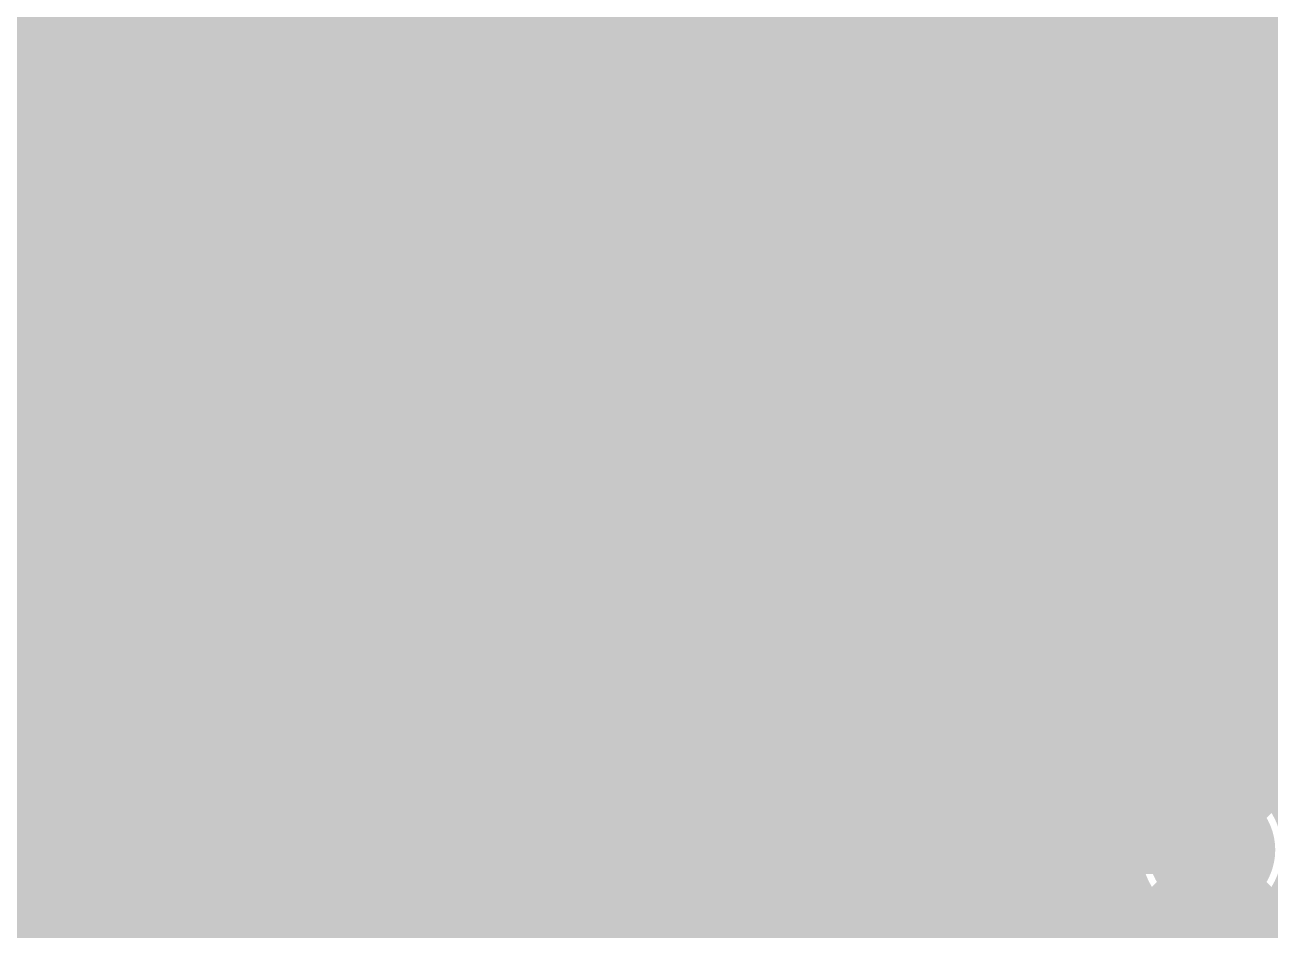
# Model space of a CAD drawing. Extents: x -118 to 4, y -52 to 56.
# Drawn here: x -34.24 to -24.43, y 41.53 to 48.66 of the extents above; entities that cross this region are included whole.
import ezdxf

# ---------------------------------------------------------------- set-up
doc = ezdxf.new("R2010")
doc.units = 0
doc.header["$MEASUREMENT"] = 0
doc.layers.get('0').update_dxf_attribs({"linetype": 'CONTINUOUS'})
for name, color, linetype in [('22-302-0_BOT', 7, 'CONTINUOUS'), ('22-302-0_DRD', 7, 'CONTINUOUS'), ('22-302-0_DRL', 2, 'CONTINUOUS'), ('22-302-0_GND', 1, 'CONTINUOUS'), ('22-302-0_IN1', 3, 'CONTINUOUS'), ('22-302-0_SMB', 5, 'CONTINUOUS'), ('22-302-0_SMT', 10, 'CONTINUOUS'), ('22-302-0_SPB', 14, 'CONTINUOUS'), ('22-302-0_SPT', 9, 'CONTINUOUS'), ('22-302-0_SSB', 12, 'CONTINUOUS'), ('22-302-0_SST', 11, 'CONTINUOUS'), ('22-302-0_TOP', 13, 'CONTINUOUS'), ('THRUHOLE_TAP', 7, 'CONTINUOUS')]:
    doc.layers.add(name, color=color, linetype=linetype)

# ---------------------------------------------------------------- blocks, each defined once
blk = doc.blocks.new('RECTANGLE_1')
blk.add_solid([(1.30048, 0.6477), (1.30048, -0.6477), (-1.30048, 0.6477), (-1.30048, -0.6477)])
blk = doc.blocks.new('RECTANGLE_4')
blk.add_solid([(0.4064, 0.4826), (0.4064, -0.4826), (-0.4064, 0.4826), (-0.4064, -0.4826)])
blk = doc.blocks.new('ROUND_29')
at = {"const_width": 2.49936}
blk.add_lwpolyline([(-1.24968, 0, 1), (1.24968, 0, 1)], format="xyb", close=True, dxfattribs=at)
blk = doc.blocks.new('ROUND_45')
at = {"const_width": 0.35052}
blk.add_lwpolyline([(-0.17526, 0, 1), (0.17526, 0, 1)], format="xyb", close=True, dxfattribs=at)
blk = doc.blocks.new('ROUND_50')
at = {"const_width": 0.35052}
blk.add_lwpolyline([(-0.17526, 0, 1), (0.17526, 0, 1)], format="xyb", close=True, dxfattribs=at)
blk = doc.blocks.new('RECTANGLE_61')
blk.add_solid([(0.4445, 0.3175), (0.4445, -0.3175), (-0.4445, 0.3175), (-0.4445, -0.3175)])
blk = doc.blocks.new('ROUND_105')
at = {"const_width": 0.10033}
blk.add_lwpolyline([(-0.050164, 0, 1), (0.050164, 0, 1)], format="xyb", close=True, dxfattribs=at)
blk = doc.blocks.new('ROUND_107')
at = {"const_width": 0.10033}
blk.add_lwpolyline([(-0.050164, 0, 1), (0.050164, 0, 1)], format="xyb", close=True, dxfattribs=at)
blk = doc.blocks.new('ROUND_83')
at = {"const_width": 2.99974}
blk.add_lwpolyline([(-1.49987, 0, 1), (1.49987, 0, 1)], format="xyb", close=True, dxfattribs=at)
blk = doc.blocks.new('ROUND_92')
at = {"const_width": 0.0635}
blk.add_lwpolyline([(-0.03175, 0, 1), (0.03175, 0, 1)], format="xyb", close=True, dxfattribs=at)
blk = doc.blocks.new('ROUND_93')
at = {"const_width": 0.50038}
blk.add_lwpolyline([(-0.25019, 0, 1), (0.25019, 0, 1)], format="xyb", close=True, dxfattribs=at)
blk = doc.blocks.new('ROUND_58')
at = {"const_width": 0.35052}
blk.add_lwpolyline([(-0.17526, 0, 1), (0.17526, 0, 1)], format="xyb", close=True, dxfattribs=at)
blk = doc.blocks.new('RECTANGLE_2')
blk.add_solid([(0.4826, 0.4064), (0.4826, -0.4064), (-0.4826, 0.4064), (-0.4826, -0.4064)])
blk = doc.blocks.new('ROUND_98')
at = {"const_width": 0.10033}
blk.add_lwpolyline([(-0.050164, 0, 1), (0.050164, 0, 1)], format="xyb", close=True, dxfattribs=at)

msp = doc.modelspace()

# ---------------------------------------------------------------- linework, layer by layer
at = {"layer": '22-302-0_BOT'}
for points, const_width in [([(-32.6898, 52.9336), (-32.6898, 43.3578)], 0.254), ([(-32.4612, 52.9336), (-32.4612, 43.3578)], 0.254), ([(-32.2326, 52.9336), (-32.2326, 43.3578)], 0.254), ([(-32.004, 52.9336), (-32.004, 43.3578)], 0.254), ([(-31.7754, 52.9336), (-31.7754, 43.3578)], 0.254), ([(-31.5468, 52.9336), (-31.5468, 43.3578)], 0.254), ([(-31.3182, 52.9336), (-31.3182, 43.3578)], 0.254), ([(-31.0896, 52.9336), (-31.0896, 43.3578)], 0.254), ([(-30.861, 52.9336), (-30.861, 43.3578)], 0.254), ([(-30.6324, 52.9336), (-30.6324, 43.3578)], 0.254), ([(-30.4038, 52.9336), (-30.4038, 46.10608)], 0.254), ([(-30.1752, 52.9336), (-30.1752, 46.31436)], 0.254), ([(-29.9466, 52.9336), (-29.9466, 46.39056)], 0.254), ([(-29.718, 52.9336), (-29.718, 46.38802)], 0.254), ([(-29.4894, 52.9336), (-29.4894, 46.3423)], 0.254), ([(-24.765, 48.006), (-24.13, 48.006), (-22.987, 49.149)], 0.635), ([(-4.445, 47.625), (-5.842, 49.022), (-21.209, 49.022), (-24.003, 46.228), (-26.7208, 46.228), (-27.2288, 45.72)], 0.3048), ([(-29.3497, 48.9077), (-29.3497, 47.6123)], 0.254), ([(-29.3497, 48.641), (-32.8422, 48.641)], 0.254), ([(-29.3497, 48.4124), (-32.79902, 48.4124)], 0.254), ([(-29.845, 48.26), (-28.575, 48.26)], 0.635), ([(-27.7622, 48.26), (-28.1432, 48.26)], 0.635), ([(-27.305, 48.26), (-25.019, 48.26), (-24.765, 48.006)], 0.635), ([(-29.3497, 48.1838), (-32.77616, 48.1838)], 0.254), ([(-29.3497, 47.9552), (-32.77108, 47.9552)], 0.254), ([(-29.3497, 47.7266), (-32.78378, 47.7266)], 0.254), ([(-26.5303, 47.6377), (-26.5303, 47.6123)], 0.254), ([(-26.39568, 47.6377), (-26.5303, 47.6377)], 0.254), ([(-26.5176, 47.6377), (-26.5176, 46.6852)], 0.254), ([(-26.39568, 47.6377), (-26.39568, 47.0281)], 0.254), ([(-28.0797, 47.6123), (-29.3497, 47.6123)], 0.254), ([(-29.2608, 47.6123), (-29.2608, 46.5328)], 0.254), ([(-29.0322, 47.6123), (-29.0322, 46.5328)], 0.254), ([(-28.8036, 47.6123), (-28.8036, 46.5328)], 0.254), ([(-28.575, 47.6123), (-28.575, 46.5328)], 0.254), ([(-28.3464, 47.6123), (-28.3464, 46.5328)], 0.254), ([(-28.1178, 47.6123), (-28.1178, 46.5328)], 0.254), ([(-27.8003, 47.6123), (-28.0797, 47.6123)], 0.254), ([(-27.8892, 47.6123), (-27.8892, 46.5328)], 0.254), ([(-26.5303, 47.6123), (-27.8003, 47.6123)], 0.254), ([(-27.6606, 47.6123), (-27.6606, 46.5328)], 0.254), ([(-27.432, 47.6123), (-27.432, 46.5328)], 0.254), ([(-27.2034, 47.6123), (-27.2034, 46.5328)], 0.254), ([(-26.9748, 47.6123), (-26.9748, 46.60646)], 0.254), ([(-26.7462, 47.6123), (-26.7462, 46.6852)], 0.254), ([(-26.39568, 47.498), (-32.81426, 47.498)], 0.254), ([(-26.39568, 47.2694), (-32.86506, 47.2694)], 0.254), ([(-23.83536, 47.0408), (-32.93618, 47.0408)], 0.254), ([(-32.9184, 47.09668), (-32.9184, 43.3578)], 0.254), ([(-23.84806, 47.0281), (-26.39568, 47.0281)], 0.254), ([(-26.289, 47.0281), (-26.289, 46.6852)], 0.254), ([(-26.0604, 47.0281), (-26.0604, 46.6852)], 0.254), ([(-25.8318, 47.0281), (-25.8318, 46.6852)], 0.254), ([(-25.6032, 47.0281), (-25.6032, 46.6852)], 0.254), ([(-25.3746, 47.0281), (-25.3746, 46.6852)], 0.254), ([(-25.146, 47.0281), (-25.146, 46.6852)], 0.254), ([(-24.9174, 47.0281), (-24.9174, 46.6852)], 0.254), ([(-24.6888, 47.0281), (-24.6888, 46.6852)], 0.254), ([(-24.4602, 47.0281), (-24.4602, 46.6852)], 0.254), ([(-24.06396, 46.8122), (-33.03016, 46.8122)], 0.254), ([(-24.19096, 46.6852), (-26.7208, 46.6852)], 0.254), ([(-27.00782, 46.5836), (-33.14954, 46.5836)], 0.254), ([(-33.147, 46.58868), (-33.147, 43.3578)], 0.254), ([(-29.3878, 46.5328), (-29.3878, 46.3423)], 0.254), ([(-27.9654, 46.5328), (-29.3878, 46.5328)], 0.254), ([(-27.9146, 46.5328), (-27.9654, 46.5328)], 0.254), ([(-27.06116, 46.5328), (-27.9146, 46.5328)], 0.254), ([(-30.0863, 46.355), (-33.29686, 46.355)], 0.254), ([(-29.3878, 46.355), (-29.60116, 46.355)], 0.254), ([(-33.3756, 46.25086), (-33.3756, 43.3578)], 0.254), ([(-29.3878, 46.3423), (-29.57068, 46.3423)], 0.254), ([(-29.3878, 46.3423), (-29.57068, 46.3423)], 0.254), ([(-30.38856, 46.1264), (-33.47974, 46.1264)], 0.254), ([(-33.6042, 45.99432), (-33.6042, 43.3578)], 0.254), ([(-30.50032, 45.8978), (-33.7058, 45.8978)], 0.254), ([(-28.6512, 45.72), (-29.845, 45.72)], 0.635), ([(-29.845, 45.72), (-28.6512, 45.72)], 0.635), ([(-33.8328, 45.78858), (-33.8328, 43.3578)], 0.254), ([(-30.52318, 45.6692), (-33.99536, 45.6692)], 0.254), ([(-27.2288, 45.72), (-27.2288, 43.815)], 0.3048), ([(-34.0614, 45.62602), (-34.0614, 43.3578)], 0.254), ([(-34.29, 45.4914), (-34.29, 43.3578)], 0.254), ([(-30.46476, 45.4406), (-34.39414, 45.4406)], 0.254), ([(-30.4038, 45.33138), (-30.4038, 43.3578)], 0.254), ([(-30.29712, 45.212), (-35.1155, 45.212)], 0.254), ([(-30.1752, 45.12564), (-30.1752, 43.3578)], 0.254), ([(-29.3878, 45.0977), (-29.57068, 45.0977)], 0.254), ([(-29.3878, 45.0977), (-29.57068, 45.0977)], 0.254), ([(-29.4894, 45.0977), (-29.4894, 43.3578)], 0.254), ([(-29.3878, 45.0977), (-29.3878, 44.9072)], 0.254), ([(-29.3878, 44.9834), (-47.03318, 44.9834)], 0.254), ([(-29.9466, 45.0469), (-29.9466, 43.3578)], 0.254), ([(-29.718, 45.05198), (-29.718, 43.3578)], 0.254), ([(-27.9146, 44.9072), (-27.9654, 44.9072), (-29.3878, 44.9072)], 0.254), ([(-29.2608, 44.9072), (-29.2608, 44.6278)], 0.254), ([(-29.0322, 44.9072), (-29.0322, 44.6278)], 0.254), ([(-28.8036, 44.9072), (-28.8036, 44.6278)], 0.254), ([(-28.575, 44.9072), (-28.575, 44.6278)], 0.254), ([(-28.3464, 44.9072), (-28.3464, 44.6278)], 0.254), ([(-28.1178, 44.9072), (-28.1178, 44.6278)], 0.254), ([(-27.686, 44.9072), (-27.9146, 44.9072)], 0.254), ([(-27.8892, 44.9072), (-27.8892, 44.6278)], 0.254), ([(-27.686, 44.9072), (-27.686, 44.6278)], 0.254), ([(-27.686, 44.7548), (-47.20336, 44.7548)], 0.254), ([(-22.225, 44.3738), (-22.4282, 44.577), (-24.765, 44.577), (-24.765, 44.704)], 0.3048), ([(-29.3878, 44.6278), (-29.3878, 43.3578)], 0.254), ([(-27.9654, 44.6278), (-29.3878, 44.6278)], 0.254), ([(-28.6512, 44.6278), (-28.6512, 43.815)], 0.254), ([(-27.9146, 44.6278), (-27.9654, 44.6278)], 0.254), ([(-27.686, 44.6278), (-27.9146, 44.6278)], 0.254), ([(-29.3878, 44.5262), (-47.4726, 44.5262)], 0.254), ([(-29.3878, 44.2976), (-48.11268, 44.2976)], 0.254), ([(-29.3878, 44.069), (-50.0126, 44.069)], 0.254), ([(-28.6512, 43.815), (-29.718, 43.815)], 0.635), ([(-29.3878, 43.8404), (-50.0126, 43.8404)], 0.254), ([(-29.3878, 43.815), (-28.6512, 43.815)], 0.254), ([(-27.2288, 43.815), (-27.178, 43.815), (-26.924, 43.561), (-22.352, 43.561), (-21.95576, 43.16476), (-21.95576, 41.9862)], 0.3048), ([(-29.3878, 43.6118), (-50.0126, 43.6118)], 0.254), ([(-29.3878, 43.3832), (-50.01514, 43.3832)], 0.254), ([(-29.3878, 43.3578), (-35.9156, 43.3578)], 0.254), ([(-13.97, 37.5031), (-15.0241, 37.5031), (-17.653, 40.132), (-21.082, 40.132), (-21.59, 39.624), (-23.622, 39.624), (-24.003, 40.005), (-24.003, 42.545), (-24.4094, 42.9514), (-35.9156, 42.9514), (-37.719, 41.148)], 0.2032), ([(-30.59684, 42.545), (-35.74796, 42.545)], 0.254), ([(-34.29, 42.545), (-34.29, 37.4015)], 0.254), ([(-34.0614, 42.545), (-34.0614, 37.17544)], 0.254), ([(-33.8328, 42.545), (-33.8328, 36.94684)], 0.254), ([(-33.6042, 42.545), (-33.6042, 36.71824)], 0.254), ([(-33.3756, 42.545), (-33.3756, 36.48964)], 0.254), ([(-33.147, 42.545), (-33.147, 36.26104)], 0.254), ([(-32.9184, 42.545), (-32.9184, 36.03244)], 0.254), ([(-32.6898, 42.545), (-32.6898, 35.80384)], 0.254), ([(-32.4612, 42.545), (-32.4612, 35.57524)], 0.254), ([(-32.2326, 42.545), (-32.2326, 35.34664)], 0.254), ([(-32.004, 42.545), (-32.004, 39.22014)], 0.254), ([(-31.7754, 42.545), (-31.7754, 39.46144)], 0.254), ([(-31.5468, 42.545), (-31.5468, 41.54932)], 0.254), ([(-30.59684, 42.545), (-31.42234, 41.7195)], 0.254), ([(-31.3182, 42.545), (-31.3182, 41.82364)], 0.254), ([(-31.0896, 42.545), (-31.0896, 42.05224)], 0.254), ([(-30.861, 42.545), (-30.861, 42.28084)], 0.254), ([(-30.6324, 42.545), (-30.6324, 42.50944)], 0.254), ([(-30.67304, 42.4688), (-35.82416, 42.4688)], 0.254), ([(-24.765, 41.275), (-24.892, 41.402), (-24.892, 42.164), (-25.019, 42.291), (-29.972, 42.291), (-30.988, 41.275), (-30.988, 39.37), (-31.496, 38.862), (-31.496, 35.179)], 0.635), ([(-24.765, 41.275), (-24.892, 41.402), (-24.892, 42.164)], 0.635), ([(-30.90164, 42.2402), (-36.05276, 42.2402)], 0.254), ([(-31.13024, 42.0116), (-36.28136, 42.0116)], 0.254), ([(-31.35884, 41.783), (-36.50996, 41.783)], 0.254), ([(-31.54426, 41.5544), (-36.73856, 41.5544)], 0.254), ([(-25.2222, 41.275), (-25.6032, 41.275)], 0.635)]:
    msp.add_lwpolyline(points, dxfattribs=dict(at, const_width=const_width))
at = {"layer": '22-302-0_BOT', "const_width": 0.254}
for points in [[(-32.77108, 48.00092, 0.4142136), (-35.60064, 50.83048)], [(-35.60064, 45.17136, 0.4142136), (-32.77108, 48.00092)], [(-26.7208, 46.6852, 0.1989124), (-27.04409, 46.55129)], [(-29.845, 46.40072, 0.4142136), (-30.52572, 45.72)], [(-29.845, 46.40072, 0.4142136), (-30.52572, 45.72)], [(-29.57068, 46.3423, 0.104172), (-29.845, 46.40008)], [(-29.57068, 46.3423, 0.104172), (-29.845, 46.40008)], [(-30.52572, 45.72, 0.4142136), (-29.845, 45.03928)], [(-30.52572, 45.72, 0.4142136), (-29.845, 45.03928)], [(-29.845, 45.03928, 0.1041723), (-29.57042, 45.09711)], [(-29.845, 45.03928, 0.1041723), (-29.57042, 45.09711)], [(-31.42742, 41.71442, 0.1989124), (-31.60943, 41.275)], [(-31.42742, 41.71442, 0.1989124), (-31.60943, 41.275)]]:
    msp.add_lwpolyline(points, format="xyb", dxfattribs=at)
at = {"layer": '22-302-0_DRD', "const_width": 0.254}
for points in [[(-29.21, 48.895), (-30.48, 47.625)], [(-29.21, 47.625), (-30.48, 48.895)], [(-29.21, 46.355), (-30.48, 45.085)], [(-29.21, 45.085), (-30.48, 46.355)], [(-29.21, 46.355), (-30.48, 45.085)], [(-29.21, 45.085), (-30.48, 46.355)], [(-30.48, 44.45), (-31.75, 43.18)], [(-30.48, 43.18), (-31.75, 44.45)], [(-29.083, 44.45), (-30.353, 43.18)], [(-29.083, 43.18), (-30.353, 44.45)], [(-24.257, 42.799), (-25.527, 41.529)], [(-24.257, 41.529), (-25.527, 42.799)]]:
    msp.add_lwpolyline(points, dxfattribs=at)
at = {"layer": '22-302-0_IN1', "const_width": 0.254}
for points in [[(-32.8168, 55.372), (-32.8168, 48.51146)], [(-32.5882, 55.372), (-32.5882, 33.67278)], [(-32.3596, 55.372), (-32.3596, 33.30702)], [(-32.131, 55.372), (-32.131, 35.4203)], [(-31.9024, 55.372), (-31.9024, 35.72256)], [(-31.6738, 55.372), (-31.6738, 44.20108)], [(-31.4452, 55.372), (-31.4452, 44.40936)], [(-31.2166, 55.372), (-31.2166, 44.48556)], [(-30.988, 55.372), (-30.988, 44.48302)], [(-30.7594, 55.372), (-30.7594, 44.39412)], [(-30.5308, 55.372), (-30.5308, 44.16298)], [(-30.3022, 55.372), (-30.3022, 48.76292)], [(-29.3878, 55.372), (-29.3878, 48.76292)], [(-29.1592, 55.372), (-29.1592, 44.20108)], [(-28.9306, 55.372), (-28.9306, 11.72718)], [(-28.702, 55.372), (-28.702, 11.67892)], [(-28.4734, 55.372), (-28.4734, 11.52652)], [(-28.2448, 55.372), (-28.2448, 20.32508)], [(-28.0162, 55.372), (-28.0162, 20.53336)], [(-27.7876, 55.372), (-27.7876, 20.60956)], [(-27.559, 55.372), (-27.559, 20.60702)], [(-27.3304, 55.372), (-27.3304, 20.51812)], [(-27.1018, 55.372), (-27.1018, 20.28698)], [(-26.8732, 55.372), (-26.8732, 10.76452)], [(-26.6446, 55.372), (-26.6446, 21.76272)], [(-26.416, 55.372), (-26.416, 22.02688)], [(-26.1874, 55.372), (-26.1874, 31.91764)], [(-25.9588, 55.372), (-25.9588, 32.10306)], [(-25.7302, 55.372), (-25.7302, 32.17164)], [(-25.5016, 55.372), (-25.5016, 42.46372)], [(-25.273, 55.372), (-25.273, 42.72788)], [(-25.0444, 55.372), (-25.0444, 42.82694)], [(-24.8158, 55.372), (-24.8158, 42.83964)], [(-24.5872, 55.372), (-24.5872, 42.77106)], [(-24.3586, 55.372), (-24.3586, 42.58564)], [(-30.42412, 48.6156), (-32.83712, 48.6156)], [(-23.40864, 48.6156), (-29.26588, 48.6156)], [(-30.51302, 48.387), (-32.79648, 48.387)], [(-20.09902, 48.387), (-29.17698, 48.387)], [(-30.51556, 48.1584), (-32.77362, 48.1584)], [(-20.10156, 48.1584), (-29.1719, 48.1584)], [(-30.43936, 47.9298), (-32.77108, 47.9298)], [(-20.02536, 47.9298), (-29.25064, 47.9298)], [(-30.3022, 47.75708), (-30.3022, 44.16298)], [(-29.3878, 47.75708), (-29.3878, 44.40936)], [(-30.23108, 47.7012), (-32.78632, 47.7012)], [(-19.81708, 47.7012), (-29.45638, 47.7012)], [(-30.0736, 47.61992), (-30.0736, 44.39412)], [(-29.845, 47.57928), (-29.845, 44.48302)], [(-29.6164, 47.61992), (-29.6164, 44.48556)], [(-21.81352, 47.4726), (-32.81934, 47.4726)], [(-32.8168, 47.48784), (-32.8168, 33.7947)], [(-21.96592, 47.244), (-32.87268, 47.244)], [(-22.01418, 47.0154), (-32.94634, 47.0154)], [(-33.0454, 46.78172), (-33.0454, 33.82518)], [(-21.9837, 46.7868), (-33.04286, 46.7868)], [(-21.86178, 46.5582), (-33.16478, 46.5582)], [(-33.274, 46.38802), (-33.274, 33.77692)], [(-21.49602, 46.3296), (-33.31464, 46.3296)], [(-10.38352, 46.101), (-33.5026, 46.101)], [(-33.5026, 46.101), (-33.5026, 35.72002)], [(-10.59688, 45.8724), (-33.73374, 45.8724)], [(-33.7312, 45.87494), (-33.7312, 36.08578)], [(-33.9598, 45.6946), (-33.9598, 36.2077)], [(-10.7315, 45.6438), (-34.03346, 45.6438)], [(-34.1884, 45.54728), (-34.1884, 36.23818)], [(-10.81278, 45.4152), (-34.44748, 45.4152)], [(-10.85088, 45.1866), (-35.29838, 45.1866)], [(-10.84834, 44.958), (-47.04842, 44.958)], [(-10.80516, 44.7294), (-47.22876, 44.7294)], [(-10.7188, 44.5008), (-47.51324, 44.5008)], [(-31.61792, 44.2722), (-66.33464, 44.2722)], [(-30.22092, 44.2722), (-30.61208, 44.2722)], [(-10.57656, 44.2722), (-29.21508, 44.2722)], [(-31.75508, 44.0436), (-66.2559, 44.0436)], [(-30.35808, 44.0436), (-30.47492, 44.0436)], [(-10.35304, 44.0436), (-29.07792, 44.0436)], [(-31.79572, 43.815), (-66.26098, 43.815)], [(-30.39872, 43.815), (-30.43428, 43.815)], [(-9.9187, 43.815), (-29.03728, 43.815)], [(-31.75508, 43.5864), (-66.34988, 43.5864)], [(-30.35808, 43.5864), (-30.47492, 43.5864)], [(2.921, 43.5864), (-29.07792, 43.5864)], [(-31.6738, 43.42638), (-31.6738, 35.83432)], [(-30.5308, 43.46702), (-30.5308, 25.43556)], [(-30.3022, 43.46702), (-30.3022, 39.87292)], [(-29.1592, 43.42638), (-29.1592, 32.26308)], [(-31.61792, 43.3578), (-66.58102, 43.3578)], [(-30.22092, 43.3578), (-30.61208, 43.3578)], [(2.921, 43.3578), (-29.21508, 43.3578)], [(-31.4452, 43.22064), (-31.4452, 35.85718)], [(-30.7594, 43.23588), (-30.7594, 25.5143)], [(-30.0736, 43.23588), (-30.0736, 40.01008)], [(-29.3878, 43.22064), (-29.3878, 39.87292)], [(-7.33298, 43.1292), (-69.17436, 43.1292)], [(-31.2166, 43.1419), (-31.2166, 35.79876)], [(-30.988, 43.14698), (-30.988, 35.63112)], [(-29.845, 43.14698), (-29.845, 40.05072)], [(-29.6164, 43.1419), (-29.6164, 40.01008)], [(-7.56412, 42.9006), (-62.81674, 42.9006)], [(-25.34412, 42.672), (-62.55512, 42.672)], [(-7.65302, 42.672), (-24.43988, 42.672)], [(-25.51176, 42.4434), (-54.44236, 42.4434)], [(-25.57018, 42.2148), (-54.25694, 42.2148)], [(-25.54732, 41.9862), (-52.10302, 41.9862)], [(-25.5016, 41.86174), (-25.5016, 32.15894)], [(-25.43556, 41.7576), (-37.41674, 41.7576)], [(-24.3586, 41.74236), (-24.3586, 10.76198)], [(-7.28472, 41.7576), (-24.3459, 41.7576)], [(-25.273, 41.60012), (-25.273, 32.05988)], [(-24.5872, 41.55694), (-24.5872, 12.45108)], [(-25.1333, 41.529), (-37.15512, 41.529)], [(-25.0444, 41.50106), (-25.0444, 31.79572)], [(-24.8158, 41.48836), (-24.8158, 28.31592)], [(-7.54888, 41.529), (-24.64816, 41.529)]]:
    msp.add_lwpolyline(points, dxfattribs=at)
for points in [[(-32.77108, 48.00092, 0.4142136), (-35.60064, 50.83048)], [(-29.845, 48.94072, 0.4142136), (-30.52572, 48.26)], [(-29.16428, 48.26, 0.4142136), (-29.845, 48.94072)], [(-30.52572, 48.26, 0.4142136), (-29.845, 47.57928)], [(-29.845, 47.57928, 0.4142136), (-29.16428, 48.26)], [(-35.60064, 45.17136, 0.4142136), (-32.77108, 48.00092)], [(-31.115, 44.49572, 0.4142136), (-31.79572, 43.815)], [(-30.43428, 43.815, 0.4142136), (-31.115, 44.49572)], [(-29.718, 44.49572, 0.4142136), (-30.39872, 43.815)], [(-29.03728, 43.815, 0.4142136), (-29.718, 44.49572)], [(-31.79572, 43.815, 0.4142136), (-31.115, 43.13428)], [(-31.115, 43.13428, 0.4142136), (-30.43428, 43.815)], [(-30.39872, 43.815, 0.4142136), (-29.718, 43.13428)], [(-29.718, 43.13428, 0.4142136), (-29.03728, 43.815)], [(-24.892, 42.84472, 0.4142136), (-25.57272, 42.164)], [(-24.21128, 42.164, 0.4142136), (-24.892, 42.84472)], [(-25.57272, 42.164, 0.4142136), (-24.892, 41.48328)], [(-24.892, 41.48328, 0.4142136), (-24.21128, 42.164)]]:
    msp.add_lwpolyline(points, format="xyb", dxfattribs=at)
at = {"layer": '22-302-0_SSB', "const_width": 0.1524}
for points in [[(-23.622, 43.815), (-26.289, 43.815), (-26.289, 48.895), (-23.241, 48.895), (-23.241, 43.815), (-23.622, 43.815)], [(-28.30576, 46.92142), (-28.66136, 47.93742), (-28.18892, 47.93742)], [(-27.35072, 47.42942), (-27.70632, 47.42942), (-27.82316, 47.59706), (-27.82316, 47.76724), (-27.70632, 47.93742), (-27.35072, 47.93742), (-27.35072, 46.92142)], [(-27.64536, 47.42942), (-27.82316, 46.92142)], [(-29.4005, 46.5455), (-26.4795, 46.5455), (-26.4795, 44.9072), (-29.4005, 44.9072), (-29.4005, 46.5455)], [(-31.68396, 43.61942), (-31.68396, 44.63542), (-31.56712, 44.46524)], [(-30.96514, 43.61942), (-30.96514, 44.63542), (-30.84576, 44.46524)], [(-30.36316, 43.78706), (-30.30474, 43.61942), (-29.94914, 43.61942), (-29.89072, 43.78706), (-29.89072, 44.46524), (-29.94914, 44.63542), (-30.30474, 44.63542), (-30.36316, 44.46524)], [(-29.4005, 44.6405), (-26.4795, 44.6405), (-26.4795, 43.0022), (-29.4005, 43.0022), (-29.4005, 44.6405)], [(-31.80334, 43.61942), (-31.56712, 43.61942)], [(-31.08452, 43.61942), (-30.84576, 43.61942)], [(-30.0355, 42.1005), (-27.1145, 42.1005), (-27.1145, 40.4622), (-30.0355, 40.4622), (-30.0355, 42.1005)], [(-31.60014, 40.82542), (-31.60014, 41.84142), (-31.48076, 41.67124)], [(-32.55772, 41.16324), (-32.08274, 41.16324), (-32.31896, 41.84142), (-32.43834, 41.84142), (-32.43834, 40.82542)], [(-30.99816, 40.99306), (-30.93974, 40.82542), (-30.58414, 40.82542), (-30.52572, 40.99306), (-30.52572, 41.67124), (-30.58414, 41.84142), (-30.93974, 41.84142), (-30.99816, 41.67124)]]:
    msp.add_lwpolyline(points, dxfattribs=at)
at = {"layer": '22-302-0_SST', "const_width": 0.1524}
for points in [[(-32.57042, 45.18914), (-32.73806, 45.24756), (-32.90824, 45.24756), (-33.07842, 45.18914), (-33.07842, 44.83354), (-32.90824, 44.77512), (-32.73806, 44.77512), (-32.57042, 44.83354), (-32.57042, 45.18914), (-32.40024, 45.24756), (-32.23006, 45.24756), (-32.06242, 45.18914), (-32.06242, 44.83354), (-32.23006, 44.77512), (-32.40024, 44.77512), (-32.57042, 44.83354)], [(-30.79242, 44.95292), (-30.96006, 44.83354), (-31.13024, 44.77512), (-31.46806, 44.77512), (-31.63824, 44.83354), (-31.80842, 44.95292), (-31.80842, 45.06976), (-31.63824, 45.18914), (-31.46806, 45.24756), (-31.13024, 45.24756), (-30.96006, 45.18914), (-30.79242, 45.06976), (-30.79242, 44.95292)], [(-30.96006, 43.93692), (-30.79242, 44.05376), (-30.79242, 44.29252), (-30.96006, 44.40936), (-31.13024, 44.40936), (-31.46806, 44.17314), (-31.80842, 44.40936), (-31.80842, 43.93692)], [(-32.06242, 44.40936), (-32.06242, 43.93692), (-32.73806, 44.40936), (-32.90824, 44.40936), (-33.07842, 44.35094), (-33.07842, 43.99534), (-32.90824, 43.93692)], [(-32.23006, 43.57116), (-32.06242, 43.51274), (-32.06242, 43.15714), (-32.23006, 43.09872), (-32.90824, 43.09872), (-33.07842, 43.15714), (-33.07842, 43.51274), (-32.90824, 43.57116)], [(-31.30042, 43.09872), (-31.30042, 43.45432), (-31.46806, 43.57116), (-31.63824, 43.57116), (-31.80842, 43.45432), (-31.80842, 43.09872), (-30.79242, 43.09872)], [(-31.30042, 43.39336), (-30.79242, 43.57116)], [(-35.7505, 42.7355), (-35.7505, 39.8145), (-34.1122, 39.8145), (-34.1122, 42.7355), (-35.7505, 42.7355)], [(-33.8455, 42.7355), (-33.8455, 39.8145), (-32.2072, 39.8145), (-32.2072, 42.7355), (-33.8455, 42.7355)], [(-31.9405, 42.7355), (-31.9405, 39.8145), (-30.3022, 39.8145), (-30.3022, 42.7355), (-31.9405, 42.7355)]]:
    msp.add_lwpolyline(points, dxfattribs=at)
at = {"layer": '22-302-0_TOP'}
for points, const_width in [([(-32.6898, 52.60848), (-32.6898, 42.76852)], 0.254), ([(-32.4612, 52.60848), (-32.4612, 42.76852)], 0.254), ([(-32.2326, 52.60848), (-32.2326, 42.76852)], 0.254), ([(-32.004, 52.60848), (-32.004, 42.67962)], 0.254), ([(-31.7754, 52.60848), (-31.7754, 44.11726)], 0.254), ([(-31.5468, 52.60848), (-31.5468, 44.3992)], 0.254), ([(-31.3182, 52.60848), (-31.3182, 44.51096)], 0.254), ([(-31.0896, 52.60848), (-31.0896, 44.54144)], 0.254), ([(-30.861, 52.60848), (-30.861, 44.49572)], 0.254), ([(-30.6324, 52.60848), (-30.6324, 44.35856)], 0.254), ([(-30.4038, 52.60848), (-30.4038, 48.72482)], 0.254), ([(-29.2608, 52.60848), (-29.2608, 48.6918)], 0.254), ([(-29.0322, 52.60848), (-29.0322, 44.05376)], 0.254), ([(-28.8036, 52.60848), (-28.8036, 41.75252)], 0.254), ([(-28.575, 52.60848), (-28.575, 41.75252)], 0.254), ([(-28.3464, 52.60848), (-28.3464, 41.75252)], 0.254), ([(-28.1178, 52.60848), (-28.1178, 41.75252)], 0.254), ([(-27.8892, 52.60848), (-27.8892, 41.75252)], 0.254), ([(-27.6606, 52.60848), (-27.6606, 41.75252)], 0.254), ([(-27.432, 52.60848), (-27.432, 41.75252)], 0.254), ([(-27.2034, 52.60848), (-27.2034, 41.75252)], 0.254), ([(-26.9748, 52.60848), (-26.9748, 41.75252)], 0.254), ([(-26.7462, 52.60848), (-26.7462, 41.75252)], 0.254), ([(-26.5176, 52.60848), (-26.5176, 41.75252)], 0.254), ([(-26.289, 52.60848), (-26.289, 41.75252)], 0.254), ([(-26.0604, 52.60848), (-26.0604, 41.75252)], 0.254), ([(-25.8318, 52.60848), (-25.8318, 41.75252)], 0.254), ([(-25.6032, 52.60848), (-25.6032, 42.31132)], 0.254), ([(-25.3746, 52.60848), (-25.3746, 44.69384)], 0.254), ([(-25.146, 52.60848), (-25.146, 44.92244)], 0.254), ([(-24.9174, 52.60848), (-24.9174, 45.15104)], 0.254), ([(-24.6888, 52.60848), (-24.6888, 45.37964)], 0.254), ([(-24.4602, 52.60848), (-24.4602, 45.60824)], 0.254), ([(-30.50286, 48.5648), (-32.7787, 48.5648)], 0.254), ([(-23.4188, 48.5648), (-29.1846, 48.5648)], 0.254), ([(-30.56636, 48.3362), (-32.74314, 48.3362)], 0.254), ([(-20.48764, 48.3362), (-29.1211, 48.3362)], 0.254), ([(-30.55366, 48.1076), (-32.72536, 48.1076)], 0.254), ([(-20.25904, 48.1076), (-29.1338, 48.1076)], 0.254), ([(-30.46222, 47.879), (-32.72536, 47.879)], 0.254), ([(-29.2608, 47.8282), (-29.2608, 44.37888)], 0.254), ([(-20.04822, 47.879), (-29.22524, 47.879)], 0.254), ([(-30.4038, 47.79518), (-30.4038, 44.05376)], 0.254), ([(-30.2387, 47.6504), (-32.74568, 47.6504)], 0.254), ([(-29.4894, 47.625), (-29.4894, 44.50334)], 0.254), ([(-22.31136, 47.6504), (-29.44876, 47.6504)], 0.254), ([(-30.1752, 47.6123), (-30.1752, 44.37888)], 0.254), ([(-29.9466, 47.54118), (-29.9466, 44.50334)], 0.254), ([(-29.718, 47.54372), (-29.718, 44.54144)], 0.254), ([(-22.58822, 47.48022), (-25.37968, 44.68876)], 0.254), ([(-22.64664, 47.4218), (-32.78124, 47.4218)], 0.254), ([(-22.87524, 47.1932), (-32.83966, 47.1932)], 0.254), ([(-24.892, 42.164), (-24.892, 44.196), (-22.098, 46.99), (-21.336, 46.99)], 0.635), ([(-32.9184, 46.95952), (-32.9184, 42.76852)], 0.254), ([(-23.10384, 46.9646), (-32.91586, 46.9646)], 0.254), ([(-23.33244, 46.736), (-33.01492, 46.736)], 0.254), ([(-33.147, 46.49724), (-33.147, 42.76852)], 0.254), ([(-23.56104, 46.5074), (-33.14192, 46.5074)], 0.254), ([(-23.78964, 46.2788), (-33.29432, 46.2788)], 0.254), ([(-33.3756, 46.1772), (-33.3756, 42.76852)], 0.254), ([(-24.01824, 46.0502), (-33.48482, 46.0502)], 0.254), ([(-33.6042, 45.92828), (-33.6042, 42.76852)], 0.254), ([(-24.24684, 45.8216), (-33.72104, 45.8216)], 0.254), ([(-33.8328, 45.73016), (-33.8328, 42.76852)], 0.254), ([(-34.0614, 45.57014), (-34.0614, 41.75252)], 0.254), ([(-24.47544, 45.593), (-34.02584, 45.593)], 0.254), ([(-34.29, 45.43806), (-34.29, 42.76852)], 0.254), ([(-24.70404, 45.3644), (-34.44748, 45.3644)], 0.254), ([(-24.93264, 45.1358), (-35.33902, 45.1358)], 0.254), ([(-25.16124, 44.9072), (-39.65956, 44.9072)], 0.254), ([(-25.38984, 44.6786), (-39.43096, 44.6786)], 0.254), ([(-31.46806, 44.45), (-39.20236, 44.45)], 0.254), ([(-30.07106, 44.45), (-30.76194, 44.45)], 0.254), ([(-25.53716, 44.45), (-29.36494, 44.45)], 0.254), ([(-31.71698, 44.2214), (-38.97376, 44.2214)], 0.254), ([(-30.31998, 44.2214), (-30.51302, 44.2214)], 0.254), ([(-25.58542, 44.2214), (-29.11602, 44.2214)], 0.254), ([(-25.58542, 44.196), (-25.58542, 42.37736)], 0.254), ([(-31.115, 43.815), (-31.115, 41.9862)], 0.635), ([(-31.81858, 43.9928), (-37.72916, 43.9928)], 0.254), ([(-25.58542, 43.9928), (-29.01442, 43.9928)], 0.254), ([(-31.8389, 43.7642), (-37.50056, 43.7642)], 0.254), ([(-25.58542, 43.7642), (-28.9941, 43.7642)], 0.254), ([(-31.80842, 43.5356), (-37.27196, 43.5356)], 0.254), ([(-31.80842, 43.60164), (-31.80842, 42.76852)], 0.254), ([(-30.42158, 43.60164), (-30.42158, 42.76852)], 0.254), ([(-30.38856, 43.5356), (-30.42158, 43.5356)], 0.254), ([(-30.4038, 43.57624), (-30.4038, 42.76852)], 0.254), ([(-25.58542, 43.5356), (-29.04744, 43.5356)], 0.254), ([(-29.0322, 43.57624), (-29.0322, 41.75252)], 0.254), ([(-31.80842, 43.307), (-37.04336, 43.307)], 0.254), ([(-30.23616, 43.307), (-30.42158, 43.307)], 0.254), ([(-30.1752, 43.25112), (-30.1752, 41.75252)], 0.254), ([(-29.2608, 43.25112), (-29.2608, 41.75252)], 0.254), ([(-25.58542, 43.307), (-29.1973, 43.307)], 0.254), ([(-29.9466, 43.12412), (-29.9466, 41.75252)], 0.254), ([(-29.4894, 43.12412), (-29.4894, 41.75252)], 0.254), ([(-31.80842, 43.0784), (-36.81476, 43.0784)], 0.254), ([(-25.58542, 43.0784), (-30.42158, 43.0784)], 0.254), ([(-29.718, 43.08856), (-29.718, 41.75252)], 0.254), ([(-31.80842, 42.8498), (-36.58616, 42.8498)], 0.254), ([(-25.58542, 42.8498), (-30.42158, 42.8498)], 0.254), ([(-34.06648, 42.76852), (-35.78352, 42.76852)], 0.254), ([(-34.06648, 42.76852), (-34.06648, 41.75252)], 0.254), ([(-32.16148, 42.76852), (-33.87852, 42.76852), (-33.87852, 41.75252)], 0.254), ([(-32.16148, 42.76852), (-32.16148, 42.67962)], 0.254), ([(-31.80842, 42.76852), (-31.97352, 42.76852)], 0.254), ([(-31.97352, 42.76852), (-31.97352, 42.67962)], 0.254), ([(-30.25648, 42.76852), (-30.42158, 42.76852)], 0.254), ([(-30.25648, 42.76852), (-30.25648, 41.75252)], 0.254), ([(-31.97352, 42.67962), (-32.16148, 42.67962)], 0.254), ([(-33.87852, 42.6212), (-34.06648, 42.6212)], 0.254), ([(-25.58542, 42.6212), (-30.25648, 42.6212)], 0.254), ([(-33.87852, 42.3926), (-34.06648, 42.3926)], 0.254), ([(-25.58542, 42.3926), (-30.25648, 42.3926)], 0.254), ([(-33.87852, 42.164), (-34.06648, 42.164)], 0.254), ([(-31.115, 41.9862), (-33.02, 41.9862)], 0.635), ([(-25.61844, 42.164), (-30.25648, 42.164)], 0.254), ([(-25.6032, 42.01668), (-25.6032, 41.75252)], 0.254), ([(-33.87852, 41.9354), (-34.06648, 41.9354)], 0.254), ([(-25.58034, 41.9354), (-30.25648, 41.9354)], 0.254), ([(-33.87852, 41.75252), (-34.06648, 41.75252)], 0.254), ([(-25.49144, 41.75252), (-30.25648, 41.75252)], 0.254)]:
    msp.add_lwpolyline(points, dxfattribs=dict(at, const_width=const_width))
at = {"layer": '22-302-0_TOP', "const_width": 0.254}
for points in [[(-32.72282, 48.00092, 0.4142136), (-35.60064, 50.87874)], [(-29.845, 48.98644, 0.4142136), (-30.57144, 48.26)], [(-29.11856, 48.26, 0.4142136), (-29.845, 48.98644)], [(-30.57144, 48.26, 0.4142136), (-29.845, 47.53356)], [(-29.845, 47.53356, 0.4142136), (-29.11856, 48.26)], [(-35.60064, 45.1231, 0.4142136), (-32.72282, 48.00092)], [(-25.38222, 44.68622, 0.1989124), (-25.58527, 44.196)], [(-31.115, 44.54144, 0.4142136), (-31.84144, 43.815)], [(-30.4165, 44.01312, 0.3353955), (-31.115, 44.54144)], [(-29.718, 44.54144, 0.3353963), (-30.4165, 44.01312)], [(-28.99156, 43.815, 0.4142136), (-29.718, 44.54144)], [(-31.84144, 43.815, 0.0747637), (-31.80932, 43.60136)], [(-29.718, 43.08856, 0.4142136), (-28.99156, 43.815)], [(-30.4165, 43.61434, 0.3344601), (-29.718, 43.08856)], [(-25.58542, 42.37736, 0.0747636), (-25.6175, 42.164)], [(-25.61844, 42.164, 0.1515364), (-25.49091, 41.75288)]]:
    msp.add_lwpolyline(points, format="xyb", dxfattribs=at)

# ---------------------------------------------------------------- block references
at = {"layer": '22-302-0_BOT'}
for name, p in [('ROUND_29', (-35.60064, 48.00092)), ('RECTANGLE_1', (-24.765, 48.006)), ('ROUND_50', (-29.845, 48.26)), ('RECTANGLE_61', (-28.575, 48.26)), ('RECTANGLE_61', (-27.305, 48.26)), ('RECTANGLE_4', (-28.6512, 45.72)), ('RECTANGLE_4', (-27.2288, 45.72)), ('ROUND_50', (-29.845, 45.72)), ('RECTANGLE_1', (-24.765, 44.704)), ('RECTANGLE_4', (-28.6512, 43.815)), ('RECTANGLE_4', (-27.2288, 43.815)), ('ROUND_50', (-31.115, 43.815)), ('ROUND_45', (-29.718, 43.815)), ('ROUND_50', (-24.892, 42.164)), ('RECTANGLE_4', (-29.2862, 41.275)), ('RECTANGLE_4', (-27.8638, 41.275)), ('RECTANGLE_61', (-26.035, 41.275)), ('RECTANGLE_61', (-24.765, 41.275))]:
    msp.add_blockref(name, p, dxfattribs=at)
at = {"layer": '22-302-0_DRL'}
for name, p in [('ROUND_107', (-29.845, 48.26)), ('ROUND_107', (-29.845, 45.72)), ('ROUND_107', (-31.115, 43.815)), ('ROUND_105', (-29.718, 43.815)), ('ROUND_107', (-24.892, 42.164))]:
    msp.add_blockref(name, p, dxfattribs=at)
at = {"layer": '22-302-0_GND'}
for name, p in [('ROUND_83', (-35.60064, 48.00092)), ('ROUND_92', (-29.845, 48.26)), ('ROUND_93', (-29.845, 45.72)), ('ROUND_92', (-31.115, 43.815)), ('ROUND_92', (-29.718, 43.815)), ('ROUND_93', (-24.892, 42.164))]:
    msp.add_blockref(name, p, dxfattribs=at)
at = {"layer": '22-302-0_IN1'}
for name, p in [('ROUND_29', (-35.60064, 48.00092)), ('ROUND_50', (-29.845, 48.26)), ('ROUND_50', (-29.845, 45.72)), ('ROUND_50', (-31.115, 43.815)), ('ROUND_45', (-29.718, 43.815)), ('ROUND_58', (-24.892, 42.164))]:
    msp.add_blockref(name, p, dxfattribs=at)
at = {"layer": '22-302-0_SMB'}
for name, p in [('ROUND_29', (-35.60064, 48.00092)), ('RECTANGLE_1', (-24.765, 48.006)), ('RECTANGLE_4', (-28.6512, 45.72)), ('RECTANGLE_4', (-27.2288, 45.72)), ('RECTANGLE_1', (-24.765, 44.704)), ('RECTANGLE_4', (-28.6512, 43.815)), ('RECTANGLE_4', (-27.2288, 43.815)), ('RECTANGLE_4', (-29.2862, 41.275)), ('RECTANGLE_4', (-27.8638, 41.275))]:
    msp.add_blockref(name, p, dxfattribs=at)
at = {"layer": '22-302-0_SMT'}
for name, p in [('ROUND_29', (-35.60064, 48.00092)), ('RECTANGLE_2', (-33.02, 41.9862)), ('RECTANGLE_2', (-31.115, 41.9862))]:
    msp.add_blockref(name, p, dxfattribs=at)
at = {"layer": '22-302-0_SPB'}
for name, p in [('RECTANGLE_1', (-24.765, 48.006)), ('RECTANGLE_4', (-28.6512, 45.72)), ('RECTANGLE_4', (-27.2288, 45.72)), ('RECTANGLE_1', (-24.765, 44.704)), ('RECTANGLE_4', (-28.6512, 43.815)), ('RECTANGLE_4', (-27.2288, 43.815)), ('RECTANGLE_4', (-29.2862, 41.275)), ('RECTANGLE_4', (-27.8638, 41.275))]:
    msp.add_blockref(name, p, dxfattribs=at)
at = {"layer": '22-302-0_SPT'}
for p in [(-33.02, 41.9862), (-31.115, 41.9862)]:
    msp.add_blockref('RECTANGLE_2', p, dxfattribs=at)
at = {"layer": '22-302-0_TOP'}
for name, p in [('ROUND_29', (-35.60064, 48.00092)), ('ROUND_50', (-29.845, 48.26)), ('ROUND_50', (-29.845, 45.72)), ('ROUND_50', (-31.115, 43.815)), ('ROUND_45', (-29.718, 43.815)), ('ROUND_58', (-24.892, 42.164)), ('RECTANGLE_2', (-33.02, 41.9862)), ('RECTANGLE_2', (-31.115, 41.9862))]:
    msp.add_blockref(name, p, dxfattribs=at)
at = {"layer": 'THRUHOLE_TAP'}
for p in [(-29.845, 48.26), (-29.845, 45.72), (-31.115, 43.815), (-29.718, 43.815), (-24.892, 42.164)]:
    msp.add_blockref('ROUND_98', p, dxfattribs=at)

doc.saveas('drawing.dxf')
